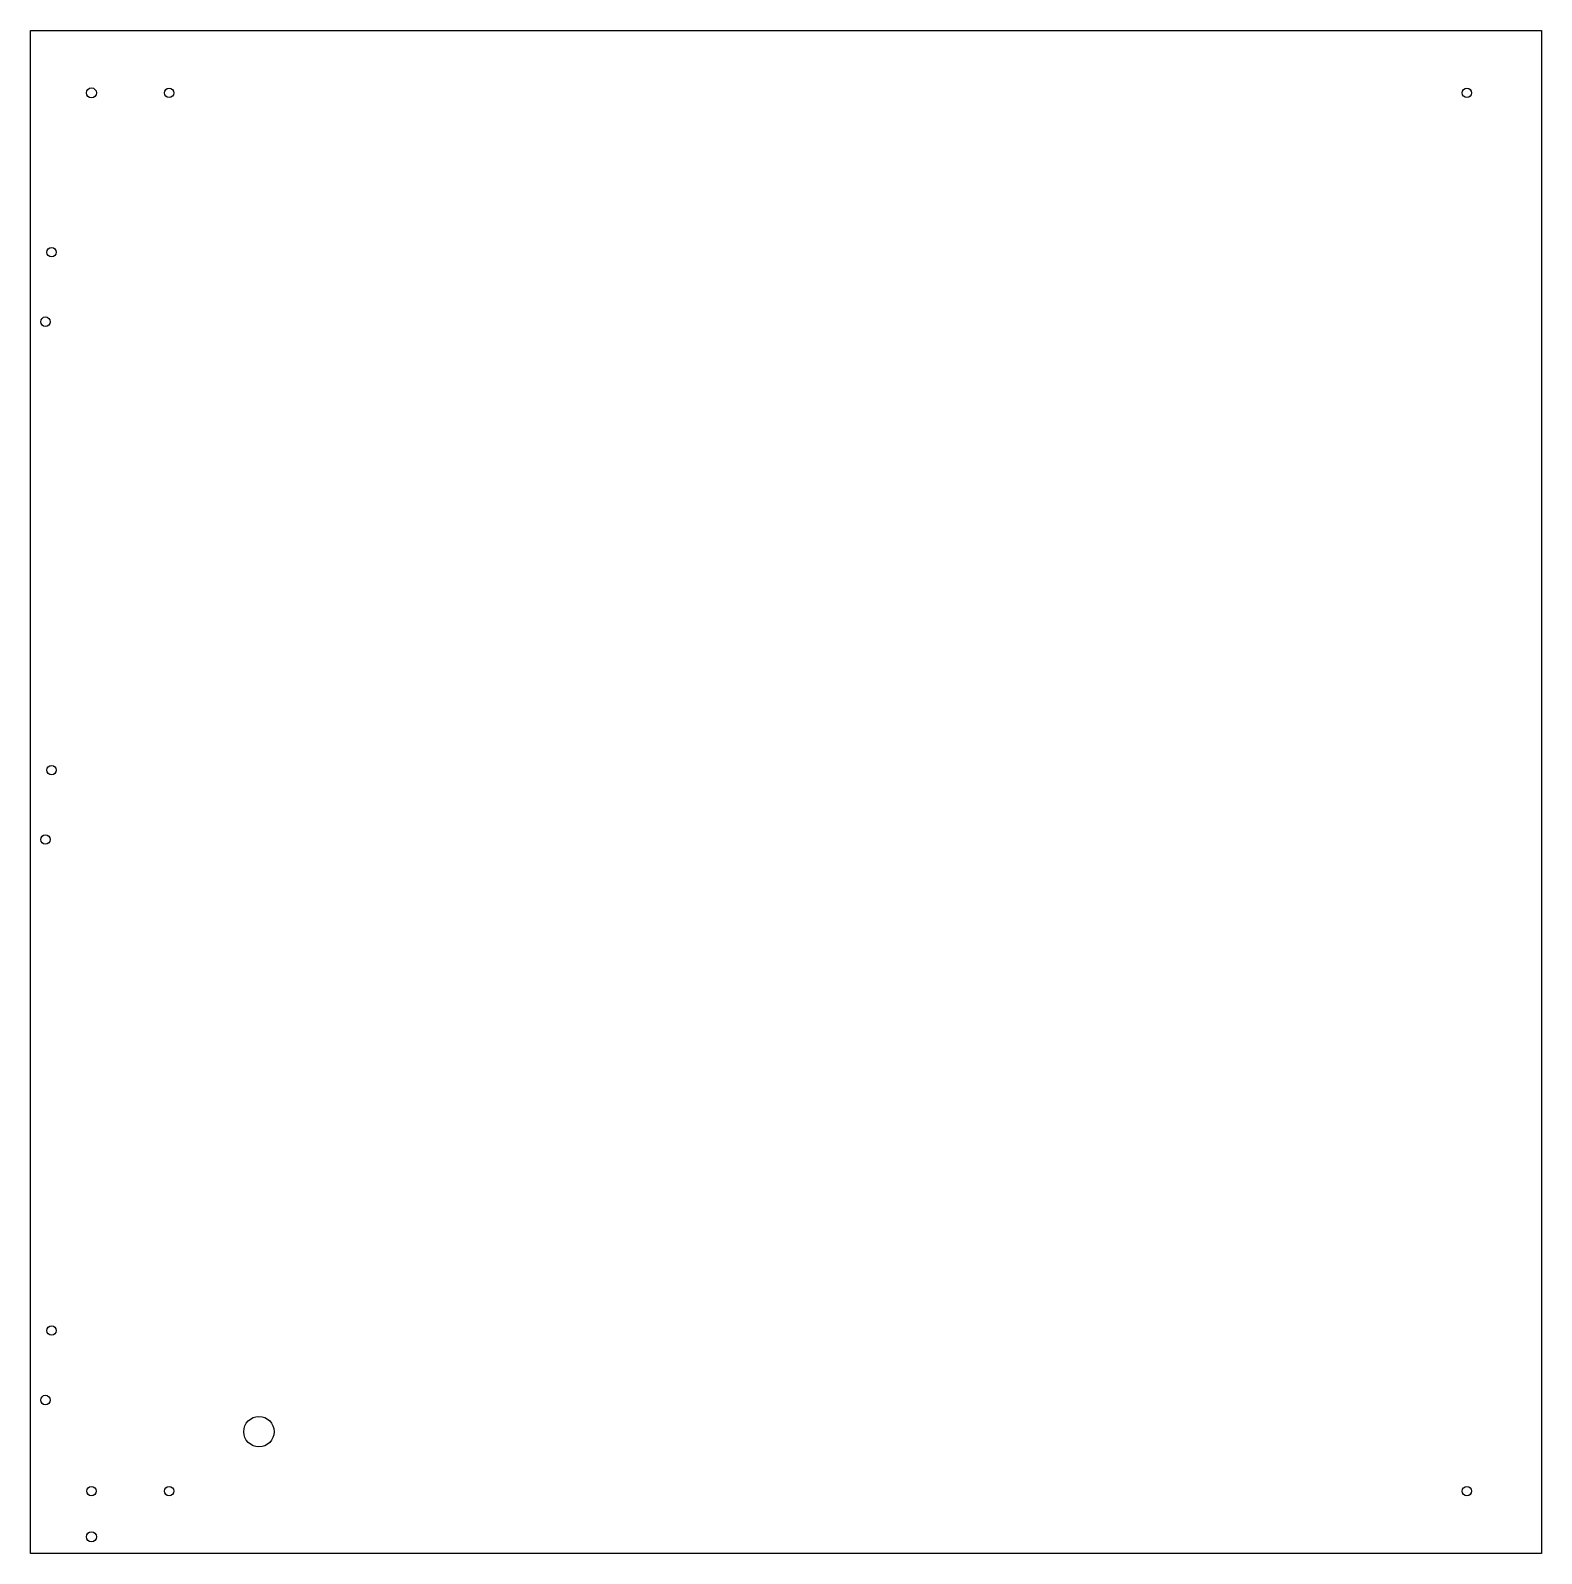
# Model space of a CAD drawing. Header units: millimetres. Extents: x 10 to 506, y 0 to 500.
import ezdxf

# ---------------------------------------------------------------- set-up
doc = ezdxf.new("R2010")
doc.units = ezdxf.units.MM
doc.layers.get('0').update_dxf_attribs({"linetype": 'CONTINUOUS'})

msp = doc.modelspace()

# ---------------------------------------------------------------- linework, layer by layer
msp.add_lwpolyline([(506, 0), (10, 0), (10, 500), (506, 500)], close=True)
for centre, radius in [((30, 479.5), 1.65), ((55.5, 479.5), 1.55), ((481.5, 479.49), 1.55), ((16.92, 427.2), 1.55), ((14.92, 404.4), 1.55), ((16.92, 257.2), 1.55), ((14.92, 234.4), 1.55), ((16.92, 73.2), 1.55), ((14.92, 50.4), 1.55), ((85, 40), 5), ((30, 20.49), 1.55), ((55.5, 20.49), 1.55), ((481.5, 20.48), 1.55), ((30, 5.49), 1.65)]:
    msp.add_circle(centre, radius)

doc.saveas('drawing.dxf')
